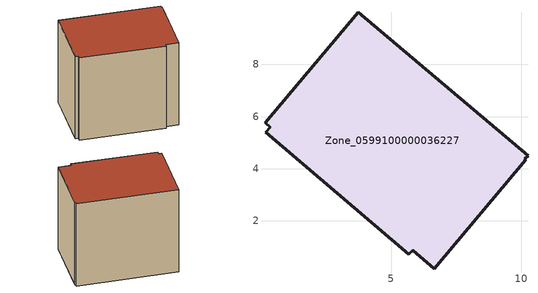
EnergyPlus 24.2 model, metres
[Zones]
Zone_0599100000036227
 floor ground (C_G): 10.18,4.34 6.66,0.17 5.83,0.88 5.68,0.71 0.2,5.39 0.36,5.59 0.17,5.76 3.74,9.99 10.26,4.5 10.14,4.37 z0
 wall outside (C_F): 3.74,9.99 0.17,5.76 0.36,5.59 0.2,5.39 5.68,0.71 5.83,0.88 6.66,0.17 10.18,4.34 10.14,4.37 10.26,4.5 3.74,9.99 z0:7.83
 roof outside (C_R): 10.26,4.5 3.74,9.99 0.17,5.76 0.36,5.59 0.2,5.39 5.68,0.71 5.83,0.88 6.66,0.17 10.18,4.34 10.14,4.37 z7.83
[BUILDING]
Pand.0599100000036227: North Axis=0; Terrain=City; Loads Convergence Tolerance Value=0.04; Temperature Convergence Tolerance Value=0.4; Solar Distribution=FullExterior; Maximum Number of Warmup Days=25; Minimum Number of Warmup Days=1
[Site:Location]
Rotterdam.The.Hague.AP_ZH_NLD Design_Conditions: Latitude=51.96; Longitude=4.45; Time Zone=1; Elevation=-4.5
[SITE:GROUNDTEMPERATURE:BUILDINGSURFACE]
18, 18, 18, 18, 18, 18, 18, 18, 18, 18, 18, 18
[MATERIAL] Thermal Absorptance=0.9; Solar Absorptance=0.7; Visible Absorptance=0.7
Name | Roughness | Thickness | Conductivity | Density | Specific Heat
G.TC.1946 | MediumSmooth | 0.15 | 1 | 540 | 1210
F.TC.1946 | Rough | 0.3 | 0.857143 | 1920 | 840
R.TC.1946 | MediumRough | 0.2 | 0.909091 | 1500 | 1000
[CONSTRUCTION]
C_G: G.TC.1946
C_F: F.TC.1946
C_R: R.TC.1946
[ZONE]
Zone_0599100000036227: Type=1; Multiplier=1; Ceiling Height=Autocalculate; Volume=Autocalculate; Floor Area=autocalculate; Part of Total Floor Area=Yes
[ZONEINFILTRATION:DESIGNFLOWRATE]
Infil_Zone_0599100000036227: Zone or ZoneList or Space or SpaceList=Zone_0599100000036227; Schedule=AlwaysOn; Design Flow Rate Calculation Method=Flow/Area; Flow Rate per Floor Area=0.003; Constant Term Coefficient=1; Temperature Term Coefficient=0; Velocity Term Coefficient=0; Velocity Squared Term Coefficient=0
[HVACTEMPLATE:ZONE:IDEALLOADSAIRSYSTEM]
Zone_0599100000036227: Maximum Heating Supply Air Temperature=50; Minimum Cooling Supply Air Temperature=13; Maximum Heating Supply Air Humidity Ratio=0.0156; Minimum Cooling Supply Air Humidity Ratio=0.0077; Heating Limit=NoLimit; Cooling Limit=NoLimit; Dehumidification Control Type=ConstantSensibleHeatRatio; Cooling Sensible Heat Ratio=0.7; Dehumidification Setpoint=60; Humidification Control Type=None; Humidification Setpoint=30; Outdoor Air Method=None; Outdoor Air Flow Rate per Person=0.00944; Outdoor Air Flow Rate per Zone Floor Area=0; Outdoor Air Flow Rate per Zone=0; Demand Controlled Ventilation Type=None; Outdoor Air Economizer Type=NoEconomizer; Heat Recovery Type=None; Sensible Heat Recovery Effectiveness=0.7; Latent Heat Recovery Effectiveness=0.65
[ZONECONTROL:THERMOSTAT]
ThermostatControl_Zone_0599100000036227: Zone or ZoneList=Zone_0599100000036227; Control Type Schedule=DualSetpointControlType; Control 1=Thermostat_Zone_0599100000036227; Temperature Difference Between Cutout And Setpoint=0
[THERMOSTATSETPOINT:DUALSETPOINT]
Thermostat_Zone_0599100000036227: Heating Setpoint Temperature Schedule=HeatingSetpoint_Zone_0599100000036227; Cooling Setpoint Temperature Schedule=CoolingSetpoint_Zone_0599100000036227
[SCHEDULE:COMPACT]
HeatingSetpoint_Zone_0599100000036227: Through: 12/31, For: AllDays, Until: 24:00, 21
CoolingSetpoint_Zone_0599100000036227: Through: 12/31, For: AllDays, Until: 24:00, 24
DualSetpointControlType: Through: 12/31, For: AllDays, Until: 24:00, 4
AlwaysOn: Through: 12/31, For: AllDays, Until: 24:00, 1
